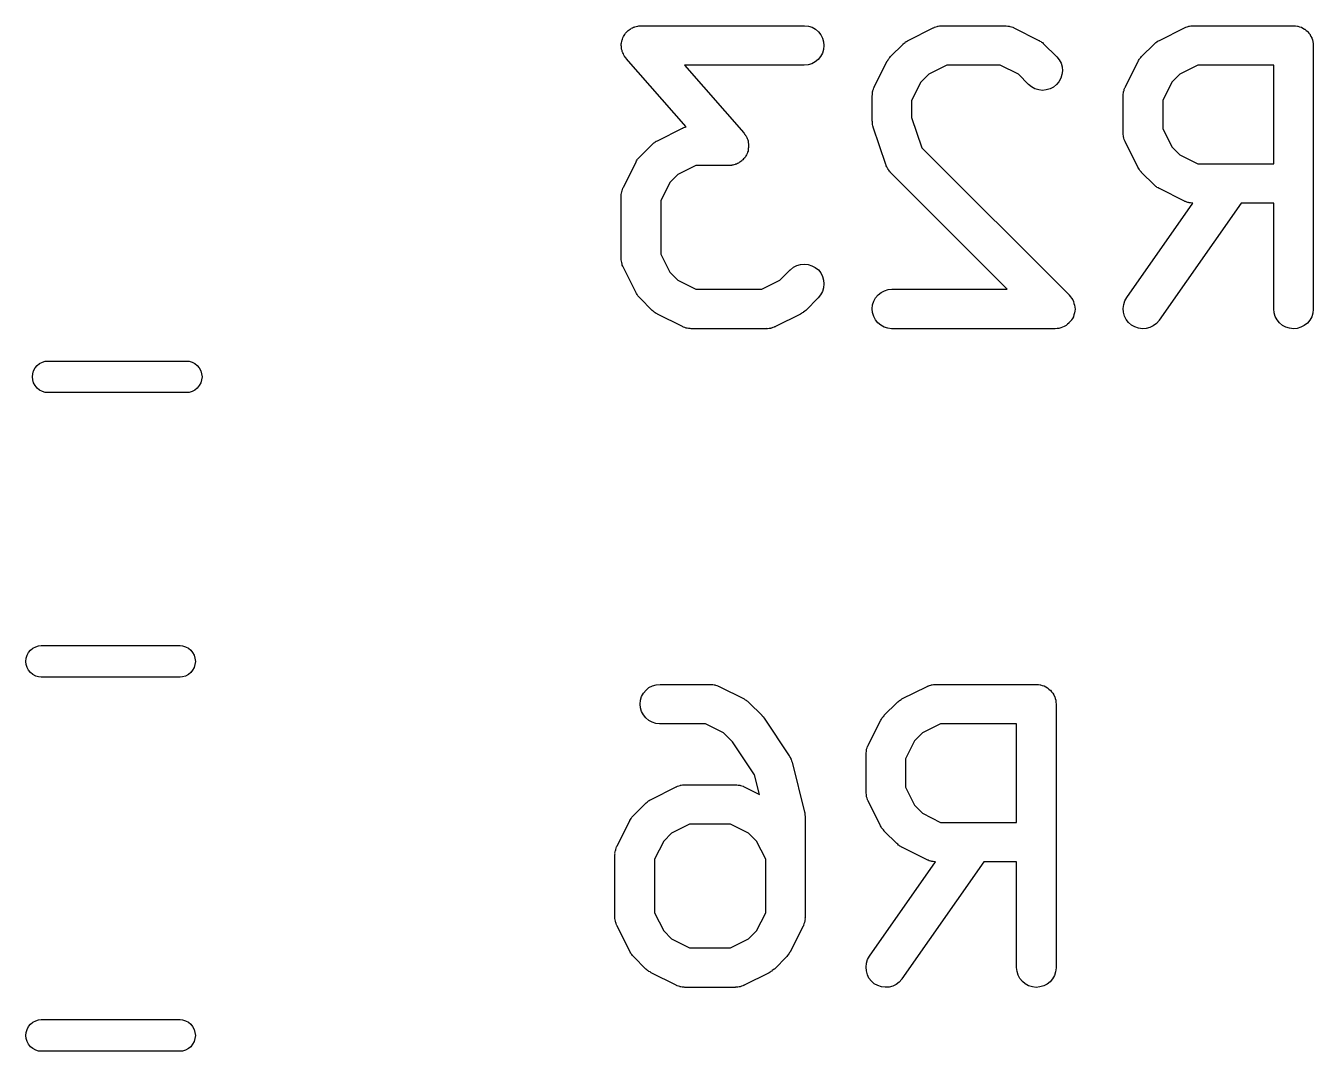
# Model space of a CAD drawing. Extents: x 50 to 150, y -150 to -50.
# Drawn here: x 119.653 to 124.539, y -73.77 to -69.877 of the extents above; entities that cross this region are included whole.
import ezdxf

# ---------------------------------------------------------------- set-up
doc = ezdxf.new("R2010")
doc.units = 0
doc.layers.add('BLACK', color=7, linetype='CONTINUOUS')

msp = doc.modelspace()

# ---------------------------------------------------------------- linework, layer by layer
at = {"layer": 'BLACK', "linetype": 'CONTINUOUS'}
for p, q in [((121.92, -69.921), (121.921, -69.9185)), ((121.921, -69.9185), (121.924, -69.9146)), ((121.924, -69.9146), (121.926, -69.9104)), ((121.926, -69.9104), (121.928, -69.9084)), ((121.928, -69.9084), (121.929, -69.9062)), ((121.929, -69.9062), (121.932, -69.9028)), ((121.932, -69.9028), (121.935, -69.8992)), ((121.935, -69.8992), (121.937, -69.8975)), ((121.937, -69.8975), (121.939, -69.8956)), ((121.939, -69.8956), (121.943, -69.8929)), ((121.943, -69.8929), (121.947, -69.8899)), ((121.947, -69.8899), (121.949, -69.8887)), ((121.949, -69.8887), (121.951, -69.8872)), ((121.951, -69.8872), (121.955, -69.8852)), ((121.955, -69.8852), (121.96, -69.883)), ((121.96, -69.883), (121.962, -69.8823)), ((121.962, -69.8823), (121.964, -69.8812)), ((121.964, -69.8812), (121.969, -69.8802)), ((121.969, -69.8802), (121.974, -69.8788)), ((121.974, -69.8788), (121.976, -69.8786)), ((121.976, -69.8786), (121.979, -69.878)), ((121.979, -69.878), (121.983, -69.8778)), ((121.983, -69.8778), (121.988, -69.8774)), ((121.988, -69.8774), (122.607, -69.8774)), ((122.607, -69.8774), (122.608, -69.8774)), ((122.608, -69.8774), (122.623, -69.879)), ((122.623, -69.879), (122.637, -69.8834)), ((122.637, -69.8834), (122.65, -69.8905)), ((122.65, -69.8905), (122.661, -69.8999)), ((122.661, -69.8999), (122.67, -69.9113)), ((122.67, -69.9113), (122.677, -69.9243)), ((123.002, -69.9329), (123.097, -69.8853)), ((123.097, -69.8853), (123.098, -69.8848)), ((123.098, -69.8848), (123.1, -69.8841)), ((123.1, -69.8841), (123.102, -69.883)), ((123.102, -69.883), (123.107, -69.8816)), ((123.107, -69.8816), (123.112, -69.8798)), ((123.112, -69.8798), (123.114, -69.8794)), ((123.114, -69.8794), (123.116, -69.8788)), ((123.116, -69.8788), (123.121, -69.8783)), ((123.121, -69.8783), (123.127, -69.8775)), ((123.127, -69.8775), (123.129, -69.8776)), ((123.129, -69.8776), (123.131, -69.8774)), ((123.131, -69.8774), (123.369, -69.8774)), ((123.369, -69.8774), (123.37, -69.8774)), ((123.37, -69.8774), (123.372, -69.8776)), ((123.372, -69.8776), (123.374, -69.8776)), ((123.374, -69.8776), (123.38, -69.8784)), ((123.38, -69.8784), (123.385, -69.879)), ((123.385, -69.879), (123.387, -69.8797)), ((123.387, -69.8797), (123.389, -69.8801)), ((123.389, -69.8801), (123.394, -69.8819)), ((123.394, -69.8819), (123.399, -69.8834)), ((123.399, -69.8834), (123.401, -69.8845)), ((123.401, -69.8845), (123.403, -69.8853)), ((123.403, -69.8853), (123.498, -69.9329)), ((123.955, -69.9329), (124.05, -69.8853)), ((124.05, -69.8853), (124.051, -69.8848)), ((124.051, -69.8848), (124.053, -69.8841)), ((124.053, -69.8841), (124.055, -69.883)), ((124.055, -69.883), (124.06, -69.8816)), ((124.06, -69.8816), (124.064, -69.8798)), ((124.064, -69.8798), (124.067, -69.8794)), ((124.067, -69.8794), (124.069, -69.8788)), ((124.069, -69.8788), (124.074, -69.8783)), ((124.074, -69.8783), (124.079, -69.8775)), ((124.079, -69.8775), (124.081, -69.8776)), ((124.081, -69.8776), (124.083, -69.8774)), ((124.083, -69.8774), (124.464, -69.8774)), ((124.464, -69.8774), (124.465, -69.8774)), ((124.465, -69.8774), (124.465, -69.8774)), ((124.465, -69.8774), (124.465, -69.8774)), ((124.465, -69.8774), (124.465, -69.8774)), ((124.465, -69.8774), (124.472, -69.8782)), ((124.472, -69.8782), (124.479, -69.8789)), ((124.479, -69.8789), (124.48, -69.879)), ((124.48, -69.879), (124.48, -69.879)), ((124.48, -69.879), (124.487, -69.8811)), ((124.487, -69.8811), (124.493, -69.8832)), ((124.493, -69.8832), (124.494, -69.8834)), ((124.494, -69.8834), (124.494, -69.8834)), ((124.494, -69.8834), (124.5, -69.8869)), ((124.5, -69.8869), (124.506, -69.8902)), ((124.506, -69.8902), (124.506, -69.8904)), ((124.506, -69.8904), (124.507, -69.8905)), ((124.507, -69.8905), (124.512, -69.895)), ((124.512, -69.895), (124.518, -69.8995)), ((124.518, -69.8995), (124.518, -69.8997)), ((124.518, -69.8997), (124.518, -69.8999)), ((124.518, -69.8999), (124.522, -69.9054)), ((124.522, -69.9054), (124.527, -69.9109)), ((124.527, -69.9109), (124.527, -69.9111)), ((124.527, -69.9111), (124.527, -69.9113)), ((124.527, -69.9113), (124.53, -69.9176)), ((124.53, -69.9176), (124.534, -69.9238)), ((121.913, -69.9466), (121.914, -69.942)), ((121.913, -69.9492), (121.913, -69.9466)), ((121.913, -69.9519), (121.913, -69.9492)), ((121.914, -69.9565), (121.913, -69.9519)), ((121.914, -69.942), (121.915, -69.9373)), ((121.914, -69.9612), (121.914, -69.9565)), ((121.914, -69.9638), (121.914, -69.9612)), ((121.914, -69.9664), (121.914, -69.9638)), ((121.916, -69.971), (121.914, -69.9664)), ((121.915, -69.9348), (121.916, -69.9322)), ((121.915, -69.9373), (121.915, -69.9348)), ((121.916, -69.9322), (121.918, -69.9278)), ((121.918, -69.9278), (121.919, -69.9233)), ((121.919, -69.9233), (121.92, -69.921)), ((122.681, -69.9675), (122.676, -69.9814)), ((122.677, -69.9243), (122.681, -69.9383)), ((122.681, -69.9383), (122.682, -69.9529)), ((122.682, -69.9529), (122.681, -69.9675)), ((122.935, -69.9946), (122.983, -69.947)), ((122.983, -69.9462), (122.987, -69.9436)), ((122.983, -69.947), (122.983, -69.9462)), ((122.987, -69.9436), (122.99, -69.9407)), ((122.99, -69.9407), (122.992, -69.939)), ((122.992, -69.939), (122.995, -69.9371)), ((122.995, -69.9371), (122.999, -69.9352)), ((122.999, -69.9352), (123.002, -69.9329)), ((123.498, -69.9329), (123.499, -69.9334)), ((123.499, -69.9334), (123.502, -69.9357)), ((123.502, -69.9357), (123.506, -69.9377)), ((123.506, -69.9377), (123.508, -69.9397)), ((123.508, -69.9397), (123.511, -69.9414)), ((123.511, -69.9414), (123.514, -69.9443)), ((123.514, -69.9443), (123.517, -69.947)), ((123.517, -69.947), (123.565, -69.9946)), ((123.887, -69.9946), (123.935, -69.947)), ((123.935, -69.947), (123.936, -69.9462)), ((123.936, -69.9462), (123.939, -69.9436)), ((123.939, -69.9436), (123.942, -69.9407)), ((123.942, -69.9407), (123.945, -69.939)), ((123.945, -69.939), (123.947, -69.9371)), ((123.947, -69.9371), (123.951, -69.9352)), ((123.951, -69.9352), (123.955, -69.9329)), ((124.534, -69.9238), (124.534, -69.9241)), ((124.534, -69.9241), (124.534, -69.9243)), ((124.534, -69.9243), (124.536, -69.9311)), ((124.536, -69.9311), (124.538, -69.9378)), ((124.538, -69.9378), (124.538, -69.9381)), ((124.538, -69.9381), (124.538, -69.9383)), ((124.538, -69.9383), (124.539, -69.9453)), ((124.539, -69.9453), (124.539, -69.9524)), ((124.539, -69.9524), (124.539, -70.9524)), ((121.917, -69.9755), (121.916, -69.971)), ((121.918, -69.9779), (121.917, -69.9755)), ((121.919, -69.9805), (121.918, -69.9779)), ((121.921, -69.9846), (121.919, -69.9805)), ((121.923, -69.989), (121.921, -69.9846)), ((121.924, -69.9911), (121.923, -69.989)), ((121.925, -69.9934), (121.924, -69.9911)), ((121.928, -69.9971), (121.925, -69.9934)), ((121.931, -70.001), (121.928, -69.9971)), ((121.932, -70.0018), (121.931, -70.001)), ((122.159, -70.2611), (121.932, -70.0018)), ((122.649, -70.0148), (122.636, -70.0217)), ((122.66, -70.0056), (122.649, -70.0148)), ((122.669, -69.9943), (122.66, -70.0056)), ((122.676, -69.9814), (122.669, -69.9943)), ((122.873, -70.1093), (122.921, -70.0141)), ((122.921, -70.0131), (122.924, -70.0096)), ((122.921, -70.0141), (122.921, -70.0131)), ((122.924, -70.0096), (122.926, -70.0059)), ((122.926, -70.0059), (122.928, -70.0035)), ((122.928, -70.0035), (122.929, -70.0009)), ((122.929, -70.0009), (122.932, -69.9978)), ((122.932, -69.9978), (122.935, -69.9946)), ((123.565, -69.9946), (123.566, -69.9953)), ((123.566, -69.9953), (123.575, -70.0068)), ((123.575, -70.0068), (123.582, -70.0198)), ((123.826, -70.1093), (123.873, -70.0141)), ((123.873, -70.0141), (123.874, -70.0131)), ((123.874, -70.0131), (123.876, -70.0096)), ((123.876, -70.0096), (123.878, -70.0059)), ((123.878, -70.0059), (123.88, -70.0035)), ((123.88, -70.0035), (123.882, -70.0009)), ((123.882, -70.0009), (123.885, -69.9978)), ((123.885, -69.9978), (123.887, -69.9946)), ((122.607, -70.0274), (122.153, -70.0274)), ((122.153, -70.0274), (122.378, -70.2839)), ((122.622, -70.026), (122.607, -70.0274)), ((122.636, -70.0217), (122.622, -70.026)), ((123.08, -70.0616), (123.05, -70.092)), ((123.149, -70.0274), (123.08, -70.0616)), ((123.351, -70.0274), (123.149, -70.0274)), ((123.42, -70.0616), (123.351, -70.0274)), ((123.459, -70.1007), (123.42, -70.0616)), ((123.585, -70.063), (123.581, -70.0769)), ((123.582, -70.0198), (123.586, -70.0338)), ((123.587, -70.0484), (123.585, -70.063)), ((123.586, -70.0338), (123.587, -70.0484)), ((124.033, -70.0616), (124.002, -70.092)), ((124.101, -70.0274), (124.033, -70.0616)), ((124.389, -70.0274), (124.101, -70.0274)), ((124.389, -70.4012), (124.389, -70.0274)), ((122.87, -70.1182), (122.872, -70.1133)), ((122.872, -70.1133), (122.873, -70.1114)), ((122.873, -70.1114), (122.873, -70.1093)), ((123.05, -70.092), (123.015, -70.1606)), ((123.47, -70.1099), (123.459, -70.1007)), ((123.483, -70.1169), (123.47, -70.1099)), ((123.553, -70.1102), (123.54, -70.1171)), ((123.565, -70.101), (123.553, -70.1102)), ((123.574, -70.0898), (123.565, -70.101)), ((123.581, -70.0769), (123.574, -70.0898)), ((123.822, -70.1182), (123.824, -70.1133)), ((123.824, -70.1133), (123.825, -70.1114)), ((123.825, -70.1114), (123.826, -70.1093)), ((124.002, -70.092), (123.968, -70.1606)), ((122.865, -70.1418), (122.866, -70.1396)), ((122.865, -70.1429), (122.865, -70.1418)), ((122.865, -70.2381), (122.865, -70.1429)), ((122.866, -70.1374), (122.867, -70.1324)), ((122.866, -70.1396), (122.866, -70.1374)), ((122.867, -70.1273), (122.868, -70.1252)), ((122.867, -70.1324), (122.867, -70.1273)), ((122.868, -70.123), (122.87, -70.1182)), ((122.868, -70.1252), (122.868, -70.123)), ((123.015, -70.1606), (123.015, -70.2259)), ((123.497, -70.1211), (123.483, -70.1169)), ((123.512, -70.1226), (123.497, -70.1211)), ((123.526, -70.1212), (123.512, -70.1226)), ((123.54, -70.1171), (123.526, -70.1212)), ((123.818, -70.1374), (123.819, -70.1324)), ((123.818, -70.1396), (123.818, -70.1374)), ((123.818, -70.1418), (123.818, -70.1396)), ((123.818, -70.1429), (123.818, -70.1418)), ((123.818, -70.2857), (123.818, -70.1429)), ((123.819, -70.1273), (123.82, -70.1252)), ((123.819, -70.1324), (123.819, -70.1273)), ((123.82, -70.1252), (123.821, -70.123)), ((123.821, -70.123), (123.822, -70.1182)), ((123.968, -70.1606), (123.968, -70.268)), ((122.866, -70.2423), (122.865, -70.2381)), ((122.866, -70.2465), (122.866, -70.2423)), ((122.867, -70.2495), (122.866, -70.2465)), ((122.867, -70.2527), (122.867, -70.2495)), ((122.868, -70.2567), (122.867, -70.2527)), ((122.869, -70.2608), (122.868, -70.2567)), ((123.015, -70.2259), (123.054, -70.3404)), ((122.05, -70.3139), (122.145, -70.2663)), ((122.145, -70.2663), (122.146, -70.2658)), ((122.146, -70.2658), (122.148, -70.265)), ((122.148, -70.265), (122.15, -70.264)), ((122.15, -70.264), (122.155, -70.2625)), ((122.155, -70.2625), (122.159, -70.2611)), ((122.378, -70.2839), (122.379, -70.2847)), ((122.379, -70.2847), (122.381, -70.2886)), ((122.381, -70.2886), (122.384, -70.2923)), ((122.384, -70.2923), (122.385, -70.2946)), ((122.385, -70.2946), (122.387, -70.2968)), ((122.387, -70.2968), (122.389, -70.3011)), ((122.389, -70.3011), (122.391, -70.3052)), ((122.391, -70.3052), (122.392, -70.3078)), ((122.392, -70.3078), (122.393, -70.3102)), ((122.869, -70.2618), (122.869, -70.2608)), ((122.917, -70.4047), (122.869, -70.2618)), ((123.818, -70.2879), (123.818, -70.2857)), ((123.818, -70.2901), (123.818, -70.2879)), ((123.819, -70.2952), (123.818, -70.2901)), ((123.819, -70.3003), (123.819, -70.2952)), ((123.82, -70.3024), (123.819, -70.3003)), ((123.82, -70.3046), (123.82, -70.3024)), ((123.822, -70.3094), (123.82, -70.3046)), ((123.824, -70.3143), (123.822, -70.3094)), ((123.968, -70.268), (124.002, -70.3365)), ((121.983, -70.3755), (122.03, -70.3279)), ((122.03, -70.3279), (122.031, -70.3272)), ((122.031, -70.3272), (122.034, -70.3246)), ((122.034, -70.3246), (122.037, -70.3217)), ((122.037, -70.3217), (122.04, -70.32)), ((122.04, -70.32), (122.042, -70.3181)), ((122.042, -70.3181), (122.046, -70.3161)), ((122.046, -70.3161), (122.05, -70.3139)), ((122.392, -70.3579), (122.391, -70.3624)), ((122.394, -70.3535), (122.392, -70.3579)), ((122.393, -70.3102), (122.394, -70.3148)), ((122.394, -70.3148), (122.395, -70.3193)), ((122.395, -70.3484), (122.394, -70.3509)), ((122.394, -70.3509), (122.394, -70.3535)), ((122.395, -70.3193), (122.395, -70.3219)), ((122.395, -70.3219), (122.396, -70.3245)), ((122.396, -70.3391), (122.395, -70.3437)), ((122.395, -70.3437), (122.395, -70.3484)), ((122.396, -70.3245), (122.396, -70.3292)), ((122.396, -70.3292), (122.396, -70.3339)), ((122.396, -70.3339), (122.396, -70.3365)), ((122.396, -70.3365), (122.396, -70.3391)), ((123.054, -70.3404), (123.613, -70.8993)), ((123.825, -70.3162), (123.824, -70.3143)), ((123.825, -70.3183), (123.825, -70.3162)), ((123.826, -70.3193), (123.825, -70.3183)), ((123.873, -70.4145), (123.826, -70.3193)), ((124.002, -70.3365), (124.033, -70.3669)), ((121.921, -70.4903), (121.969, -70.395)), ((121.969, -70.3941), (121.971, -70.3906)), ((121.969, -70.395), (121.969, -70.3941)), ((121.971, -70.3906), (121.973, -70.3868)), ((121.973, -70.3868), (121.975, -70.3844)), ((121.975, -70.3844), (121.977, -70.3818)), ((121.977, -70.3818), (121.98, -70.3788)), ((121.98, -70.3788), (121.983, -70.3755)), ((122.333, -70.4072), (122.331, -70.4077)), ((122.336, -70.4069), (122.333, -70.4072)), ((122.34, -70.4055), (122.336, -70.4069)), ((122.345, -70.4045), (122.34, -70.4055)), ((122.347, -70.4034), (122.345, -70.4045)), ((122.35, -70.4027), (122.347, -70.4034)), ((122.354, -70.4005), (122.35, -70.4027)), ((122.358, -70.3986), (122.354, -70.4005)), ((122.361, -70.397), (122.358, -70.3986)), ((122.363, -70.3958), (122.361, -70.397)), ((122.367, -70.3928), (122.363, -70.3958)), ((122.37, -70.3901), (122.367, -70.3928)), ((122.372, -70.3882), (122.37, -70.3901)), ((122.374, -70.3866), (122.372, -70.3882)), ((122.377, -70.3829), (122.374, -70.3866)), ((122.381, -70.3795), (122.377, -70.3829)), ((122.382, -70.3773), (122.381, -70.3795)), ((122.384, -70.3753), (122.382, -70.3773)), ((122.386, -70.3711), (122.384, -70.3753)), ((122.388, -70.3672), (122.386, -70.3711)), ((122.389, -70.3647), (122.388, -70.3672)), ((122.391, -70.3624), (122.389, -70.3647)), ((122.918, -70.4067), (122.917, -70.4047)), ((122.918, -70.4088), (122.918, -70.4067)), ((124.033, -70.3669), (124.101, -70.4012)), ((124.101, -70.4012), (124.389, -70.4012)), ((122.128, -70.4426), (122.097, -70.473)), ((122.196, -70.4083), (122.128, -70.4426)), ((122.321, -70.4083), (122.196, -70.4083)), ((122.326, -70.4079), (122.321, -70.4083)), ((122.331, -70.4077), (122.326, -70.4079)), ((122.921, -70.4134), (122.918, -70.4088)), ((122.923, -70.418), (122.921, -70.4134)), ((122.924, -70.4198), (122.923, -70.418)), ((122.925, -70.4218), (122.924, -70.4198)), ((122.928, -70.4258), (122.925, -70.4218)), ((122.931, -70.43), (122.928, -70.4258)), ((122.933, -70.4315), (122.931, -70.43)), ((122.934, -70.4332), (122.933, -70.4315)), ((122.935, -70.434), (122.934, -70.4332)), ((123.378, -70.8774), (122.935, -70.434)), ((123.876, -70.4181), (123.873, -70.4145)), ((123.878, -70.4218), (123.876, -70.4181)), ((123.88, -70.4242), (123.878, -70.4218)), ((123.881, -70.4269), (123.88, -70.4242)), ((123.884, -70.4299), (123.881, -70.4269)), ((123.887, -70.4332), (123.884, -70.4299)), ((123.887, -70.434), (123.887, -70.4332)), ((123.935, -70.4816), (123.887, -70.434)), ((121.915, -70.5061), (121.916, -70.5039)), ((121.916, -70.5039), (121.918, -70.4991)), ((121.918, -70.4991), (121.919, -70.4943)), ((121.919, -70.4943), (121.92, -70.4923)), ((121.92, -70.4923), (121.921, -70.4903)), ((122.097, -70.473), (122.063, -70.5415)), ((123.938, -70.4843), (123.935, -70.4816)), ((123.941, -70.4872), (123.938, -70.4843)), ((123.944, -70.4889), (123.941, -70.4872)), ((123.946, -70.4909), (123.944, -70.4889)), ((123.95, -70.4929), (123.946, -70.4909)), ((123.954, -70.4952), (123.95, -70.4929)), ((123.955, -70.4957), (123.954, -70.4952)), ((124.05, -70.5433), (123.955, -70.4957)), ((121.913, -70.5184), (121.914, -70.5133)), ((121.913, -70.5206), (121.913, -70.5184)), ((121.913, -70.5228), (121.913, -70.5206)), ((121.913, -70.5238), (121.913, -70.5228)), ((121.913, -70.7619), (121.913, -70.5238)), ((121.914, -70.5133), (121.915, -70.5082)), ((121.915, -70.5082), (121.915, -70.5061)), ((122.063, -70.5415), (122.063, -70.7442)), ((123.831, -70.9094), (124.082, -70.5512)), ((124.265, -70.5512), (123.954, -70.9954)), ((124.052, -70.5441), (124.05, -70.5433)), ((124.054, -70.5451), (124.052, -70.5441)), ((124.059, -70.5467), (124.054, -70.5451)), ((124.063, -70.5485), (124.059, -70.5467)), ((124.066, -70.5489), (124.063, -70.5485)), ((124.068, -70.5496), (124.066, -70.5489)), ((124.073, -70.5501), (124.068, -70.5496)), ((124.078, -70.551), (124.073, -70.5501)), ((124.08, -70.5509), (124.078, -70.551)), ((124.082, -70.5512), (124.08, -70.5509)), ((124.389, -70.5512), (124.265, -70.5512)), ((124.389, -70.9524), (124.389, -70.5512)), ((122.063, -70.7442), (122.097, -70.8127)), ((121.913, -70.7641), (121.913, -70.7619)), ((121.913, -70.7663), (121.913, -70.7641)), ((121.914, -70.7714), (121.913, -70.7663)), ((121.915, -70.7765), (121.914, -70.7714)), ((121.915, -70.7786), (121.915, -70.7765)), ((121.916, -70.7808), (121.915, -70.7786)), ((121.917, -70.7856), (121.916, -70.7808)), ((121.919, -70.7905), (121.917, -70.7856)), ((121.92, -70.7924), (121.919, -70.7905)), ((121.921, -70.7945), (121.92, -70.7924)), ((121.921, -70.7954), (121.921, -70.7945)), ((121.969, -70.8907), (121.921, -70.7954)), ((122.555, -70.8034), (122.566, -70.7942)), ((122.566, -70.7942), (122.579, -70.7875)), ((122.579, -70.7875), (122.593, -70.7834)), ((122.593, -70.7834), (122.608, -70.7821)), ((122.608, -70.7821), (122.622, -70.7837)), ((122.622, -70.7837), (122.636, -70.7881)), ((122.636, -70.7881), (122.649, -70.7951)), ((122.649, -70.7951), (122.661, -70.8045)), ((122.097, -70.8127), (122.128, -70.8431)), ((122.128, -70.8431), (122.196, -70.8774)), ((122.447, -70.8774), (122.515, -70.8431)), ((122.515, -70.8431), (122.554, -70.8041)), ((122.554, -70.8041), (122.555, -70.8034)), ((122.661, -70.8045), (122.67, -70.8159)), ((122.67, -70.8159), (122.677, -70.8288)), ((122.677, -70.8288), (122.681, -70.8428)), ((122.681, -70.8428), (122.682, -70.8574)), ((121.971, -70.8943), (121.969, -70.8907)), ((121.973, -70.898), (121.971, -70.8943)), ((122.196, -70.8774), (122.447, -70.8774)), ((122.676, -70.886), (122.669, -70.8989)), ((122.681, -70.872), (122.676, -70.886)), ((122.682, -70.8574), (122.681, -70.872)), ((122.888, -70.8992), (122.899, -70.8899)), ((122.899, -70.8899), (122.912, -70.883)), ((122.912, -70.883), (122.926, -70.8788)), ((122.926, -70.8788), (122.94, -70.8774)), ((122.94, -70.8774), (123.378, -70.8774)), ((121.975, -70.9004), (121.973, -70.898)), ((121.976, -70.9031), (121.975, -70.9004)), ((121.979, -70.9061), (121.976, -70.9031)), ((121.982, -70.9094), (121.979, -70.9061)), ((121.983, -70.9102), (121.982, -70.9094)), ((122.03, -70.9578), (121.983, -70.9102)), ((122.66, -70.9102), (122.613, -70.9578)), ((122.669, -70.8989), (122.66, -70.9102)), ((122.865, -70.9519), (122.867, -70.9373)), ((122.867, -70.9373), (122.871, -70.9233)), ((122.871, -70.9233), (122.878, -70.9104)), ((122.878, -70.9104), (122.888, -70.8992)), ((123.613, -70.8993), (123.613, -70.8999)), ((123.613, -70.8999), (123.613, -70.8999)), ((123.613, -70.8999), (123.613, -70.8999)), ((123.613, -70.8999), (123.613, -70.9001)), ((123.613, -70.9001), (123.618, -70.9058)), ((123.618, -70.9058), (123.622, -70.9113)), ((123.622, -70.9113), (123.622, -70.9114)), ((123.622, -70.9114), (123.622, -70.9115)), ((123.622, -70.9115), (123.626, -70.9179)), ((123.626, -70.9179), (123.629, -70.9243)), ((123.629, -70.9243), (123.629, -70.9244)), ((123.629, -70.9244), (123.629, -70.9245)), ((123.629, -70.9245), (123.631, -70.9314)), ((123.631, -70.9314), (123.633, -70.9383)), ((123.633, -70.9383), (123.633, -70.9385)), ((123.633, -70.9385), (123.633, -70.9386)), ((123.633, -70.9386), (123.634, -70.9459)), ((123.818, -70.9506), (123.82, -70.936)), ((123.82, -70.936), (123.824, -70.9221)), ((123.824, -70.9221), (123.831, -70.9094)), ((122.034, -70.9605), (122.03, -70.9578)), ((122.037, -70.9634), (122.034, -70.9605)), ((122.039, -70.9651), (122.037, -70.9634)), ((122.042, -70.9671), (122.039, -70.9651)), ((122.045, -70.9691), (122.042, -70.9671)), ((122.049, -70.9714), (122.045, -70.9691)), ((122.05, -70.9718), (122.049, -70.9714)), ((122.145, -71.0195), (122.05, -70.9718)), ((122.593, -70.9718), (122.498, -71.0195)), ((122.597, -70.9696), (122.593, -70.9718)), ((122.6, -70.9677), (122.597, -70.9696)), ((122.603, -70.9657), (122.6, -70.9677)), ((122.605, -70.9641), (122.603, -70.9657)), ((122.609, -70.9612), (122.605, -70.9641)), ((122.612, -70.9585), (122.609, -70.9612)), ((122.613, -70.9578), (122.612, -70.9585)), ((122.867, -70.9664), (122.865, -70.9519)), ((122.871, -70.9805), (122.867, -70.9664)), ((122.878, -70.9934), (122.871, -70.9805)), ((122.887, -71.0049), (122.878, -70.9934)), ((123.625, -70.988), (123.622, -70.9943)), ((123.629, -70.9817), (123.625, -70.988)), ((123.631, -70.9744), (123.629, -70.9814)), ((123.629, -70.9814), (123.629, -70.9816)), ((123.629, -70.9816), (123.629, -70.9817)), ((123.633, -70.9677), (123.631, -70.9744)), ((123.634, -70.9602), (123.633, -70.9675)), ((123.633, -70.9675), (123.633, -70.9676)), ((123.633, -70.9676), (123.633, -70.9677)), ((123.634, -70.9459), (123.635, -70.9529)), ((123.635, -70.9532), (123.634, -70.9602)), ((123.635, -70.9529), (123.635, -70.953)), ((123.635, -70.953), (123.635, -70.9532)), ((123.819, -70.9652), (123.818, -70.9506)), ((123.823, -70.9793), (123.819, -70.9652)), ((123.829, -70.9924), (123.823, -70.9793)), ((123.838, -71.0039), (123.829, -70.9924)), ((124.391, -70.9669), (124.389, -70.9524)), ((124.395, -70.981), (124.391, -70.9669)), ((124.402, -70.9939), (124.395, -70.981)), ((124.533, -70.9819), (124.526, -70.9948)), ((124.538, -70.968), (124.533, -70.9819)), ((124.539, -70.9534), (124.538, -70.968)), ((124.539, -70.9524), (124.539, -70.9534)), ((122.147, -71.0203), (122.145, -71.0195)), ((122.149, -71.0213), (122.147, -71.0203)), ((122.154, -71.0229), (122.149, -71.0213)), ((122.159, -71.0247), (122.154, -71.0229)), ((122.161, -71.0251), (122.159, -71.0247)), ((122.163, -71.0257), (122.161, -71.0251)), ((122.168, -71.0263), (122.163, -71.0257)), ((122.173, -71.0272), (122.168, -71.0263)), ((122.175, -71.0271), (122.173, -71.0272)), ((122.178, -71.0274), (122.175, -71.0271)), ((122.179, -71.0274), (122.178, -71.0274)), ((122.464, -71.0274), (122.179, -71.0274)), ((122.466, -71.0272), (122.464, -71.0274)), ((122.469, -71.0273), (122.466, -71.0272)), ((122.474, -71.0265), (122.469, -71.0273)), ((122.479, -71.026), (122.474, -71.0265)), ((122.481, -71.0253), (122.479, -71.026)), ((122.483, -71.025), (122.481, -71.0253)), ((122.488, -71.0232), (122.483, -71.025)), ((122.493, -71.0217), (122.488, -71.0232)), ((122.495, -71.0207), (122.493, -71.0217)), ((122.497, -71.0199), (122.495, -71.0207)), ((122.498, -71.0195), (122.497, -71.0199)), ((122.898, -71.0143), (122.887, -71.0049)), ((122.911, -71.0213), (122.898, -71.0143)), ((122.925, -71.0257), (122.911, -71.0213)), ((122.939, -71.0274), (122.925, -71.0257)), ((122.94, -71.0274), (122.939, -71.0274)), ((123.56, -71.0274), (122.94, -71.0274)), ((123.567, -71.0267), (123.56, -71.0274)), ((123.574, -71.026), (123.567, -71.0267)), ((123.581, -71.0239), (123.574, -71.026)), ((123.574, -71.026), (123.574, -71.026)), ((123.574, -71.026), (123.574, -71.026)), ((123.588, -71.0218), (123.581, -71.0239)), ((123.594, -71.0184), (123.588, -71.0217)), ((123.588, -71.0217), (123.588, -71.0218)), ((123.588, -71.0218), (123.588, -71.0218)), ((123.601, -71.015), (123.594, -71.0184)), ((123.607, -71.0102), (123.601, -71.0148)), ((123.601, -71.0148), (123.601, -71.0149)), ((123.601, -71.0149), (123.601, -71.015)), ((123.612, -71.0058), (123.607, -71.0102)), ((123.617, -71), (123.612, -71.0056)), ((123.612, -71.0056), (123.612, -71.0057)), ((123.612, -71.0057), (123.612, -71.0058)), ((123.622, -70.9945), (123.617, -71)), ((123.622, -70.9943), (123.622, -70.9944)), ((123.622, -70.9944), (123.622, -70.9945)), ((123.849, -71.0135), (123.838, -71.0039)), ((123.862, -71.0208), (123.849, -71.0135)), ((123.876, -71.0255), (123.862, -71.0208)), ((123.891, -71.0273), (123.876, -71.0255)), ((123.905, -71.0264), (123.891, -71.0273)), ((123.919, -71.0226), (123.905, -71.0264)), ((123.932, -71.0161), (123.919, -71.0226)), ((123.944, -71.0072), (123.932, -71.0161)), ((123.954, -70.9962), (123.944, -71.0072)), ((123.954, -70.9954), (123.954, -70.9962)), ((124.411, -71.0052), (124.402, -70.9939)), ((124.422, -71.0146), (124.411, -71.0052)), ((124.435, -71.0215), (124.422, -71.0146)), ((124.449, -71.0258), (124.435, -71.0215)), ((124.464, -71.0274), (124.449, -71.0258)), ((124.478, -71.0261), (124.464, -71.0274)), ((124.492, -71.0219), (124.478, -71.0261)), ((124.505, -71.0151), (124.492, -71.0219)), ((124.517, -71.006), (124.505, -71.0151)), ((124.526, -70.9948), (124.517, -71.006)), ((119.68, -71.1982), (119.683, -71.1869)), ((119.683, -71.1869), (119.689, -71.1765)), ((119.689, -71.1765), (119.696, -71.1674)), ((119.696, -71.1674), (119.705, -71.1599)), ((119.705, -71.1599), (119.716, -71.1543)), ((119.716, -71.1543), (119.727, -71.1509)), ((119.727, -71.1509), (119.736, -71.15)), ((119.736, -71.15), (120.264, -71.15)), ((120.264, -71.15), (120.273, -71.1509)), ((120.273, -71.1509), (120.284, -71.1543)), ((120.284, -71.1543), (120.295, -71.1599)), ((120.295, -71.1599), (120.304, -71.1674)), ((120.304, -71.1674), (120.311, -71.1765)), ((120.311, -71.1765), (120.317, -71.1869)), ((120.317, -71.1869), (120.32, -71.1982)), ((119.678, -71.21), (119.68, -71.1982)), ((119.68, -71.2218), (119.678, -71.21)), ((119.683, -71.2331), (119.68, -71.2218)), ((119.689, -71.2435), (119.683, -71.2331)), ((120.317, -71.2331), (120.311, -71.2435)), ((120.32, -71.2218), (120.317, -71.2331)), ((120.32, -71.1982), (120.322, -71.21)), ((120.322, -71.21), (120.32, -71.2218)), ((119.696, -71.2526), (119.689, -71.2435)), ((119.705, -71.2601), (119.696, -71.2526)), ((119.716, -71.2657), (119.705, -71.2601)), ((119.727, -71.2691), (119.716, -71.2657)), ((119.736, -71.27), (119.727, -71.2691)), ((120.264, -71.27), (119.736, -71.27)), ((120.273, -71.2691), (120.264, -71.27)), ((120.284, -71.2657), (120.273, -71.2691)), ((120.295, -71.2601), (120.284, -71.2657)), ((120.304, -71.2526), (120.295, -71.2601)), ((120.311, -71.2435), (120.304, -71.2526)), ((119.658, -72.2669), (119.664, -72.2565)), ((119.664, -72.2565), (119.671, -72.2474)), ((119.671, -72.2474), (119.68, -72.2399)), ((119.68, -72.2399), (119.691, -72.2343)), ((119.691, -72.2343), (119.702, -72.2309)), ((119.702, -72.2309), (119.711, -72.23)), ((119.711, -72.23), (120.239, -72.23)), ((120.239, -72.23), (120.248, -72.2309)), ((120.248, -72.2309), (120.259, -72.2343)), ((120.259, -72.2343), (120.27, -72.2399)), ((120.27, -72.2399), (120.279, -72.2474)), ((120.279, -72.2474), (120.286, -72.2565)), ((120.286, -72.2565), (120.292, -72.2669)), ((119.653, -72.29), (119.655, -72.2782)), ((119.655, -72.3018), (119.653, -72.29)), ((119.655, -72.2782), (119.658, -72.2669)), ((119.658, -72.3131), (119.655, -72.3018)), ((120.292, -72.2669), (120.295, -72.2782)), ((120.295, -72.3018), (120.292, -72.3131)), ((120.295, -72.2782), (120.297, -72.29)), ((120.297, -72.29), (120.295, -72.3018)), ((119.664, -72.3235), (119.658, -72.3131)), ((119.671, -72.3326), (119.664, -72.3235)), ((119.68, -72.3401), (119.671, -72.3326)), ((119.691, -72.3457), (119.68, -72.3401)), ((119.702, -72.3491), (119.691, -72.3457)), ((119.711, -72.35), (119.702, -72.3491)), ((120.239, -72.35), (119.711, -72.35)), ((120.248, -72.3491), (120.239, -72.35)), ((120.259, -72.3457), (120.248, -72.3491)), ((120.27, -72.3401), (120.259, -72.3457)), ((120.279, -72.3326), (120.27, -72.3401)), ((120.286, -72.3235), (120.279, -72.3326)), ((120.292, -72.3131), (120.286, -72.3235)), ((121.99, -72.4233), (121.997, -72.4104)), ((121.997, -72.4104), (122.007, -72.3992)), ((122.007, -72.3992), (122.018, -72.3899)), ((122.018, -72.3899), (122.031, -72.383)), ((122.031, -72.383), (122.045, -72.3788)), ((122.045, -72.3788), (122.06, -72.3774)), ((122.06, -72.3774), (122.25, -72.3774)), ((122.25, -72.3774), (122.251, -72.3774)), ((122.251, -72.3774), (122.253, -72.3776)), ((122.253, -72.3776), (122.255, -72.3776)), ((122.255, -72.3776), (122.261, -72.3784)), ((122.261, -72.3784), (122.266, -72.379)), ((122.266, -72.379), (122.268, -72.3797)), ((122.268, -72.3797), (122.27, -72.3801)), ((122.27, -72.3801), (122.275, -72.3819)), ((122.275, -72.3819), (122.28, -72.3834)), ((122.28, -72.3834), (122.281, -72.3845)), ((122.281, -72.3845), (122.284, -72.3853)), ((122.284, -72.3853), (122.379, -72.4329)), ((122.978, -72.4329), (123.074, -72.3853)), ((123.074, -72.3853), (123.075, -72.3848)), ((123.075, -72.3848), (123.077, -72.3841)), ((123.077, -72.3841), (123.079, -72.383)), ((123.079, -72.383), (123.083, -72.3816)), ((123.083, -72.3816), (123.088, -72.3798)), ((123.088, -72.3798), (123.09, -72.3794)), ((123.09, -72.3794), (123.093, -72.3788)), ((123.093, -72.3788), (123.098, -72.3783)), ((123.098, -72.3783), (123.103, -72.3775)), ((123.103, -72.3775), (123.105, -72.3776)), ((123.105, -72.3776), (123.107, -72.3774)), ((123.107, -72.3774), (123.488, -72.3774)), ((123.488, -72.3774), (123.489, -72.3774)), ((123.489, -72.3774), (123.489, -72.3774)), ((123.489, -72.3774), (123.489, -72.3774)), ((123.489, -72.3774), (123.489, -72.3774)), ((123.489, -72.3774), (123.496, -72.3782)), ((123.496, -72.3782), (123.503, -72.3789)), ((123.503, -72.3789), (123.503, -72.379)), ((123.503, -72.379), (123.504, -72.379)), ((123.504, -72.379), (123.51, -72.3811)), ((123.51, -72.3811), (123.517, -72.3832)), ((123.517, -72.3832), (123.517, -72.3834)), ((123.517, -72.3834), (123.518, -72.3834)), ((123.518, -72.3834), (123.524, -72.3868)), ((123.524, -72.3868), (123.53, -72.3902)), ((123.53, -72.3902), (123.53, -72.3904)), ((123.53, -72.3904), (123.53, -72.3905)), ((123.53, -72.3905), (123.536, -72.395)), ((123.536, -72.395), (123.541, -72.3995)), ((123.541, -72.3995), (123.541, -72.3997)), ((123.541, -72.3997), (123.542, -72.3999)), ((123.542, -72.3999), (123.546, -72.4054)), ((123.546, -72.4054), (123.551, -72.4109)), ((121.985, -72.4519), (121.986, -72.4373)), ((121.986, -72.4664), (121.985, -72.4519)), ((121.986, -72.4373), (121.99, -72.4233)), ((122.379, -72.4329), (122.38, -72.4334)), ((122.38, -72.4334), (122.383, -72.4357)), ((122.383, -72.4357), (122.387, -72.4377)), ((122.387, -72.4377), (122.389, -72.4397)), ((122.389, -72.4397), (122.392, -72.4414)), ((122.392, -72.4414), (122.395, -72.4443)), ((122.395, -72.4443), (122.398, -72.447)), ((122.398, -72.447), (122.446, -72.4946)), ((122.911, -72.4946), (122.959, -72.447)), ((122.959, -72.447), (122.96, -72.4462)), ((122.96, -72.4462), (122.963, -72.4436)), ((122.963, -72.4436), (122.966, -72.4407)), ((122.966, -72.4407), (122.969, -72.439)), ((122.969, -72.439), (122.971, -72.4371)), ((122.971, -72.4371), (122.975, -72.4352)), ((122.975, -72.4352), (122.978, -72.4329)), ((123.551, -72.4109), (123.551, -72.4111)), ((123.551, -72.4111), (123.551, -72.4113)), ((123.551, -72.4113), (123.554, -72.4176)), ((123.554, -72.4176), (123.557, -72.4238)), ((123.557, -72.4238), (123.558, -72.4241)), ((123.558, -72.4241), (123.558, -72.4243)), ((123.558, -72.4243), (123.56, -72.4311)), ((123.56, -72.4311), (123.562, -72.4378)), ((123.562, -72.4378), (123.562, -72.4381)), ((123.562, -72.4381), (123.562, -72.4383)), ((123.562, -72.4383), (123.562, -72.4453)), ((123.562, -72.4453), (123.563, -72.4524)), ((123.563, -72.4524), (123.563, -73.4524)), ((121.99, -72.4805), (121.986, -72.4664)), ((121.997, -72.4934), (121.99, -72.4805)), ((122.006, -72.5049), (121.997, -72.4934)), ((122.017, -72.5143), (122.006, -72.5049)), ((122.446, -72.4946), (122.446, -72.4947)), ((122.446, -72.4947), (122.446, -72.4947)), ((122.446, -72.4947), (122.446, -72.4947)), ((122.446, -72.4947), (122.447, -72.4953)), ((122.447, -72.4953), (122.451, -72.5006)), ((122.451, -72.5006), (122.455, -72.506)), ((122.455, -72.506), (122.55, -72.6489)), ((122.9, -72.5096), (122.902, -72.5059)), ((122.902, -72.5059), (122.904, -72.5035)), ((122.904, -72.5035), (122.906, -72.5009)), ((122.906, -72.5009), (122.909, -72.4978)), ((122.909, -72.4978), (122.911, -72.4946)), ((122.03, -72.5213), (122.017, -72.5143)), ((122.044, -72.5257), (122.03, -72.5213)), ((122.058, -72.5274), (122.044, -72.5257)), ((122.06, -72.5274), (122.058, -72.5274)), ((122.232, -72.5274), (122.06, -72.5274)), ((122.301, -72.5616), (122.232, -72.5274)), ((122.85, -72.6093), (122.897, -72.5141)), ((122.897, -72.5141), (122.898, -72.5131)), ((122.898, -72.5131), (122.9, -72.5096)), ((123.125, -72.5274), (123.056, -72.5616)), ((123.413, -72.5274), (123.125, -72.5274)), ((123.413, -72.9012), (123.413, -72.5274)), ((122.335, -72.5954), (122.301, -72.5616)), ((122.418, -72.7213), (122.335, -72.5954)), ((123.026, -72.592), (122.992, -72.6606)), ((123.056, -72.5616), (123.026, -72.592)), ((122.55, -72.6489), (122.551, -72.6497)), ((122.551, -72.6497), (122.553, -72.6542)), ((122.553, -72.6542), (122.556, -72.6585)), ((122.842, -72.6374), (122.843, -72.6324)), ((122.842, -72.6396), (122.842, -72.6374)), ((122.842, -72.6418), (122.842, -72.6396)), ((122.842, -72.6429), (122.842, -72.6418)), ((122.842, -72.7857), (122.842, -72.6429)), ((122.843, -72.6273), (122.844, -72.6252)), ((122.843, -72.6324), (122.843, -72.6273)), ((122.844, -72.623), (122.846, -72.6182)), ((122.844, -72.6252), (122.844, -72.623)), ((122.846, -72.6182), (122.848, -72.6133)), ((122.848, -72.6133), (122.849, -72.6114)), ((122.849, -72.6114), (122.85, -72.6093)), ((122.556, -72.6585), (122.557, -72.6607)), ((122.557, -72.6607), (122.558, -72.6628)), ((122.558, -72.6628), (122.559, -72.6676)), ((122.559, -72.6676), (122.561, -72.6723)), ((122.561, -72.6723), (122.608, -72.8628)), ((122.992, -72.6606), (122.992, -72.768)), ((122.437, -72.7954), (122.418, -72.7213)), ((122.026, -72.8139), (122.121, -72.7663)), ((122.121, -72.7663), (122.122, -72.7658)), ((122.122, -72.7658), (122.124, -72.765)), ((122.124, -72.765), (122.126, -72.764)), ((122.126, -72.764), (122.131, -72.7625)), ((122.131, -72.7625), (122.136, -72.7607)), ((122.136, -72.7607), (122.138, -72.7604)), ((122.138, -72.7604), (122.14, -72.7598)), ((122.14, -72.7598), (122.145, -72.7593)), ((122.145, -72.7593), (122.15, -72.7585)), ((122.15, -72.7585), (122.153, -72.7585)), ((122.153, -72.7585), (122.155, -72.7583)), ((122.155, -72.7583), (122.345, -72.7583)), ((122.345, -72.7583), (122.346, -72.7583)), ((122.346, -72.7583), (122.348, -72.7586)), ((122.348, -72.7586), (122.351, -72.7585)), ((122.351, -72.7585), (122.356, -72.7594)), ((122.356, -72.7594), (122.361, -72.76)), ((122.361, -72.76), (122.363, -72.7606)), ((122.363, -72.7606), (122.365, -72.761)), ((122.365, -72.761), (122.37, -72.7629)), ((122.37, -72.7629), (122.375, -72.7644)), ((122.375, -72.7644), (122.377, -72.7655)), ((122.377, -72.7655), (122.379, -72.7663)), ((122.379, -72.7663), (122.437, -72.7954)), ((122.842, -72.7879), (122.842, -72.7857)), ((122.842, -72.7901), (122.842, -72.7879)), ((122.843, -72.7952), (122.842, -72.7901)), ((122.843, -72.8003), (122.843, -72.7952)), ((122.844, -72.8024), (122.843, -72.8003)), ((122.992, -72.768), (123.026, -72.8365)), ((121.959, -72.8755), (122.006, -72.8279)), ((122.006, -72.8279), (122.007, -72.8272)), ((122.007, -72.8272), (122.011, -72.8246)), ((122.011, -72.8246), (122.014, -72.8217)), ((122.014, -72.8217), (122.016, -72.82)), ((122.016, -72.82), (122.019, -72.8181)), ((122.019, -72.8181), (122.022, -72.8161)), ((122.022, -72.8161), (122.026, -72.8139)), ((122.844, -72.8046), (122.844, -72.8024)), ((122.846, -72.8094), (122.844, -72.8046)), ((122.847, -72.8143), (122.846, -72.8094)), ((122.848, -72.8162), (122.847, -72.8143)), ((122.849, -72.8183), (122.848, -72.8162)), ((122.85, -72.8193), (122.849, -72.8183)), ((122.897, -72.9145), (122.85, -72.8193)), ((123.026, -72.8365), (123.056, -72.8669)), ((121.897, -72.9903), (121.945, -72.895)), ((121.945, -72.8941), (121.948, -72.8906)), ((121.945, -72.895), (121.945, -72.8941)), ((121.948, -72.8906), (121.95, -72.8868)), ((121.95, -72.8868), (121.952, -72.8844)), ((121.952, -72.8844), (121.953, -72.8818)), ((121.953, -72.8818), (121.956, -72.8788)), ((121.956, -72.8788), (121.959, -72.8755)), ((122.608, -72.8628), (122.609, -72.8638)), ((122.609, -72.8638), (122.609, -72.8651)), ((122.609, -72.8651), (122.609, -72.8664)), ((122.609, -72.8664), (122.61, -72.8724)), ((122.61, -72.8724), (122.611, -72.8783)), ((122.611, -72.8783), (122.611, -72.8796)), ((122.611, -72.8796), (122.611, -72.881)), ((122.611, -72.881), (122.611, -73.2619)), ((123.056, -72.8669), (123.125, -72.9012)), ((122.104, -72.9426), (122.074, -72.973)), ((122.172, -72.9083), (122.104, -72.9426)), ((122.328, -72.9083), (122.172, -72.9083)), ((122.396, -72.9426), (122.328, -72.9083)), ((122.426, -72.973), (122.396, -72.9426)), ((122.899, -72.9181), (122.897, -72.9145)), ((122.901, -72.9218), (122.899, -72.9181)), ((122.903, -72.9242), (122.901, -72.9218)), ((122.905, -72.9269), (122.903, -72.9242)), ((122.908, -72.9299), (122.905, -72.9269)), ((122.911, -72.9332), (122.908, -72.9299)), ((122.911, -72.934), (122.911, -72.9332)), ((122.959, -72.9816), (122.911, -72.934)), ((123.125, -72.9012), (123.413, -72.9012)), ((121.894, -72.9991), (121.895, -72.9943)), ((121.895, -72.9943), (121.896, -72.9923)), ((121.896, -72.9923), (121.897, -72.9903)), ((122.074, -72.973), (122.039, -73.0415)), ((122.461, -73.0415), (122.426, -72.973)), ((122.962, -72.9843), (122.959, -72.9816)), ((122.965, -72.9872), (122.962, -72.9843)), ((122.968, -72.9889), (122.965, -72.9872)), ((122.97, -72.9909), (122.968, -72.9889)), ((122.974, -72.9929), (122.97, -72.9909)), ((122.977, -72.9952), (122.974, -72.9929)), ((122.978, -72.9957), (122.977, -72.9952)), ((123.074, -73.0433), (122.978, -72.9957)), ((121.889, -73.0184), (121.89, -73.0133)), ((121.89, -73.0206), (121.889, -73.0184)), ((121.889, -73.0228), (121.89, -73.0206)), ((121.889, -73.0238), (121.889, -73.0228)), ((121.889, -73.2619), (121.889, -73.0238)), ((121.89, -73.0133), (121.891, -73.0082)), ((121.891, -73.0082), (121.892, -73.0061)), ((121.892, -73.0039), (121.894, -72.9991)), ((121.892, -73.0061), (121.892, -73.0039)), ((122.039, -73.0415), (122.039, -73.2442)), ((122.461, -73.2442), (122.461, -73.0415)), ((123.076, -73.0441), (123.074, -73.0433)), ((123.078, -73.0451), (123.076, -73.0441)), ((123.082, -73.0467), (123.078, -73.0451)), ((122.855, -73.4094), (123.106, -73.0512)), ((123.289, -73.0512), (122.978, -73.4954)), ((123.087, -73.0485), (123.082, -73.0467)), ((123.089, -73.0489), (123.087, -73.0485)), ((123.092, -73.0496), (123.089, -73.0489)), ((123.097, -73.0501), (123.092, -73.0496)), ((123.102, -73.051), (123.097, -73.0501)), ((123.104, -73.0509), (123.102, -73.051)), ((123.106, -73.0512), (123.104, -73.0509)), ((123.413, -73.0512), (123.289, -73.0512)), ((123.413, -73.4524), (123.413, -73.0512)), ((121.889, -73.2641), (121.889, -73.2619)), ((121.889, -73.2663), (121.889, -73.2641)), ((121.89, -73.2714), (121.889, -73.2663)), ((121.891, -73.2765), (121.89, -73.2714)), ((121.891, -73.2786), (121.891, -73.2765)), ((121.892, -73.2808), (121.891, -73.2786)), ((121.893, -73.2856), (121.892, -73.2808)), ((121.895, -73.2905), (121.893, -73.2856)), ((122.039, -73.2442), (122.074, -73.3127)), ((122.426, -73.3127), (122.461, -73.2442)), ((122.606, -73.2866), (122.605, -73.2914)), ((122.608, -73.2818), (122.606, -73.2866)), ((122.609, -73.2775), (122.608, -73.2796)), ((122.608, -73.2796), (122.608, -73.2818)), ((122.61, -73.2724), (122.609, -73.2775)), ((122.611, -73.263), (122.61, -73.2651)), ((122.61, -73.2651), (122.611, -73.2674)), ((122.611, -73.2674), (122.61, -73.2724)), ((122.611, -73.2619), (122.611, -73.263)), ((121.896, -73.2924), (121.895, -73.2905)), ((121.897, -73.2945), (121.896, -73.2924)), ((121.897, -73.2954), (121.897, -73.2945)), ((121.945, -73.3907), (121.897, -73.2954)), ((122.074, -73.3127), (122.104, -73.3431)), ((122.396, -73.3431), (122.426, -73.3127)), ((122.603, -73.2954), (122.555, -73.3907)), ((122.604, -73.2934), (122.603, -73.2954)), ((122.605, -73.2914), (122.604, -73.2934)), ((122.104, -73.3431), (122.172, -73.3774)), ((122.172, -73.3774), (122.328, -73.3774)), ((122.328, -73.3774), (122.396, -73.3431)), ((121.947, -73.3943), (121.945, -73.3907)), ((121.949, -73.398), (121.947, -73.3943)), ((121.951, -73.4004), (121.949, -73.398)), ((121.953, -73.4031), (121.951, -73.4004)), ((121.956, -73.4061), (121.953, -73.4031)), ((121.958, -73.4094), (121.956, -73.4061)), ((121.959, -73.4102), (121.958, -73.4094)), ((122.006, -73.4578), (121.959, -73.4102)), ((122.541, -73.4102), (122.494, -73.4578)), ((122.544, -73.4069), (122.541, -73.4102)), ((122.547, -73.4039), (122.544, -73.4069)), ((122.548, -73.4013), (122.547, -73.4039)), ((122.55, -73.3989), (122.548, -73.4013)), ((122.552, -73.3952), (122.55, -73.3989)), ((122.555, -73.3916), (122.552, -73.3952)), ((122.555, -73.3907), (122.555, -73.3916)), ((122.842, -73.4506), (122.843, -73.436)), ((122.843, -73.436), (122.848, -73.4221)), ((122.848, -73.4221), (122.855, -73.4094)), ((122.01, -73.4605), (122.006, -73.4578)), ((122.013, -73.4634), (122.01, -73.4605)), ((122.015, -73.4651), (122.013, -73.4634)), ((122.018, -73.4671), (122.015, -73.4651)), ((122.022, -73.4691), (122.018, -73.4671)), ((122.025, -73.4714), (122.022, -73.4691)), ((122.026, -73.4718), (122.025, -73.4714)), ((122.121, -73.5195), (122.026, -73.4718)), ((122.474, -73.4718), (122.379, -73.5195)), ((122.478, -73.4696), (122.474, -73.4718)), ((122.481, -73.4677), (122.478, -73.4696)), ((122.484, -73.4657), (122.481, -73.4677)), ((122.486, -73.4641), (122.484, -73.4657)), ((122.489, -73.4612), (122.486, -73.4641)), ((122.493, -73.4585), (122.489, -73.4612)), ((122.494, -73.4578), (122.493, -73.4585)), ((122.843, -73.4652), (122.842, -73.4506)), ((122.847, -73.4793), (122.843, -73.4652)), ((122.853, -73.4924), (122.847, -73.4793)), ((123.415, -73.4669), (123.413, -73.4524)), ((123.419, -73.481), (123.415, -73.4669)), ((123.426, -73.4939), (123.419, -73.481)), ((123.557, -73.4819), (123.55, -73.4948)), ((123.561, -73.468), (123.557, -73.4819)), ((123.563, -73.4534), (123.561, -73.468)), ((123.563, -73.4524), (123.563, -73.4534)), ((122.123, -73.5203), (122.121, -73.5195)), ((122.125, -73.5213), (122.123, -73.5203)), ((122.13, -73.5229), (122.125, -73.5213)), ((122.135, -73.5247), (122.13, -73.5229)), ((122.137, -73.5251), (122.135, -73.5247)), ((122.139, -73.5257), (122.137, -73.5251)), ((122.144, -73.5263), (122.139, -73.5257)), ((122.149, -73.5272), (122.144, -73.5263)), ((122.152, -73.5271), (122.149, -73.5272)), ((122.154, -73.5274), (122.152, -73.5271)), ((122.155, -73.5274), (122.154, -73.5274)), ((122.345, -73.5274), (122.155, -73.5274)), ((122.347, -73.5272), (122.345, -73.5274)), ((122.35, -73.5273), (122.347, -73.5272)), ((122.355, -73.5265), (122.35, -73.5273)), ((122.36, -73.526), (122.355, -73.5265)), ((122.362, -73.5253), (122.36, -73.526)), ((122.364, -73.525), (122.362, -73.5253)), ((122.369, -73.5232), (122.364, -73.525)), ((122.374, -73.5217), (122.369, -73.5232)), ((122.376, -73.5207), (122.374, -73.5217)), ((122.378, -73.5199), (122.376, -73.5207)), ((122.379, -73.5195), (122.378, -73.5199)), ((122.862, -73.5039), (122.853, -73.4924)), ((122.873, -73.5135), (122.862, -73.5039)), ((122.886, -73.5208), (122.873, -73.5135)), ((122.9, -73.5255), (122.886, -73.5208)), ((122.914, -73.5273), (122.9, -73.5255)), ((122.929, -73.5264), (122.914, -73.5273)), ((122.943, -73.5226), (122.929, -73.5264)), ((122.956, -73.5161), (122.943, -73.5226)), ((122.968, -73.5072), (122.956, -73.5161)), ((122.978, -73.4962), (122.968, -73.5072)), ((122.978, -73.4954), (122.978, -73.4962)), ((123.435, -73.5052), (123.426, -73.4939)), ((123.446, -73.5146), (123.435, -73.5052)), ((123.459, -73.5215), (123.446, -73.5146)), ((123.473, -73.5258), (123.459, -73.5215)), ((123.488, -73.5274), (123.473, -73.5258)), ((123.502, -73.5261), (123.488, -73.5274)), ((123.516, -73.5219), (123.502, -73.5261)), ((123.529, -73.5151), (123.516, -73.5219)), ((123.541, -73.506), (123.529, -73.5151)), ((123.55, -73.4948), (123.541, -73.506)), ((119.658, -73.6869), (119.664, -73.6765)), ((119.664, -73.6765), (119.671, -73.6674)), ((119.671, -73.6674), (119.68, -73.6599)), ((119.68, -73.6599), (119.691, -73.6543)), ((119.691, -73.6543), (119.702, -73.6509)), ((119.702, -73.6509), (119.711, -73.65)), ((119.711, -73.65), (120.239, -73.65)), ((120.239, -73.65), (120.248, -73.6509)), ((120.248, -73.6509), (120.259, -73.6543)), ((120.259, -73.6543), (120.27, -73.6599)), ((120.27, -73.6599), (120.279, -73.6674)), ((120.279, -73.6674), (120.286, -73.6765)), ((120.286, -73.6765), (120.292, -73.6869)), ((119.653, -73.71), (119.655, -73.6982)), ((119.655, -73.7218), (119.653, -73.71)), ((119.655, -73.6982), (119.658, -73.6869)), ((119.658, -73.7331), (119.655, -73.7218)), ((120.292, -73.6869), (120.295, -73.6982)), ((120.295, -73.7218), (120.292, -73.7331)), ((120.295, -73.6982), (120.297, -73.71)), ((120.297, -73.71), (120.295, -73.7218)), ((119.664, -73.7435), (119.658, -73.7331)), ((119.671, -73.7526), (119.664, -73.7435)), ((119.68, -73.7601), (119.671, -73.7526)), ((119.691, -73.7657), (119.68, -73.7601)), ((119.702, -73.7691), (119.691, -73.7657)), ((119.711, -73.77), (119.702, -73.7691)), ((120.239, -73.77), (119.711, -73.77)), ((120.248, -73.7691), (120.239, -73.77)), ((120.259, -73.7657), (120.248, -73.7691)), ((120.27, -73.7601), (120.259, -73.7657)), ((120.279, -73.7526), (120.27, -73.7601)), ((120.286, -73.7435), (120.279, -73.7526)), ((120.292, -73.7331), (120.286, -73.7435))]:
    msp.add_line(p, q, dxfattribs=at)

doc.saveas('drawing.dxf')
